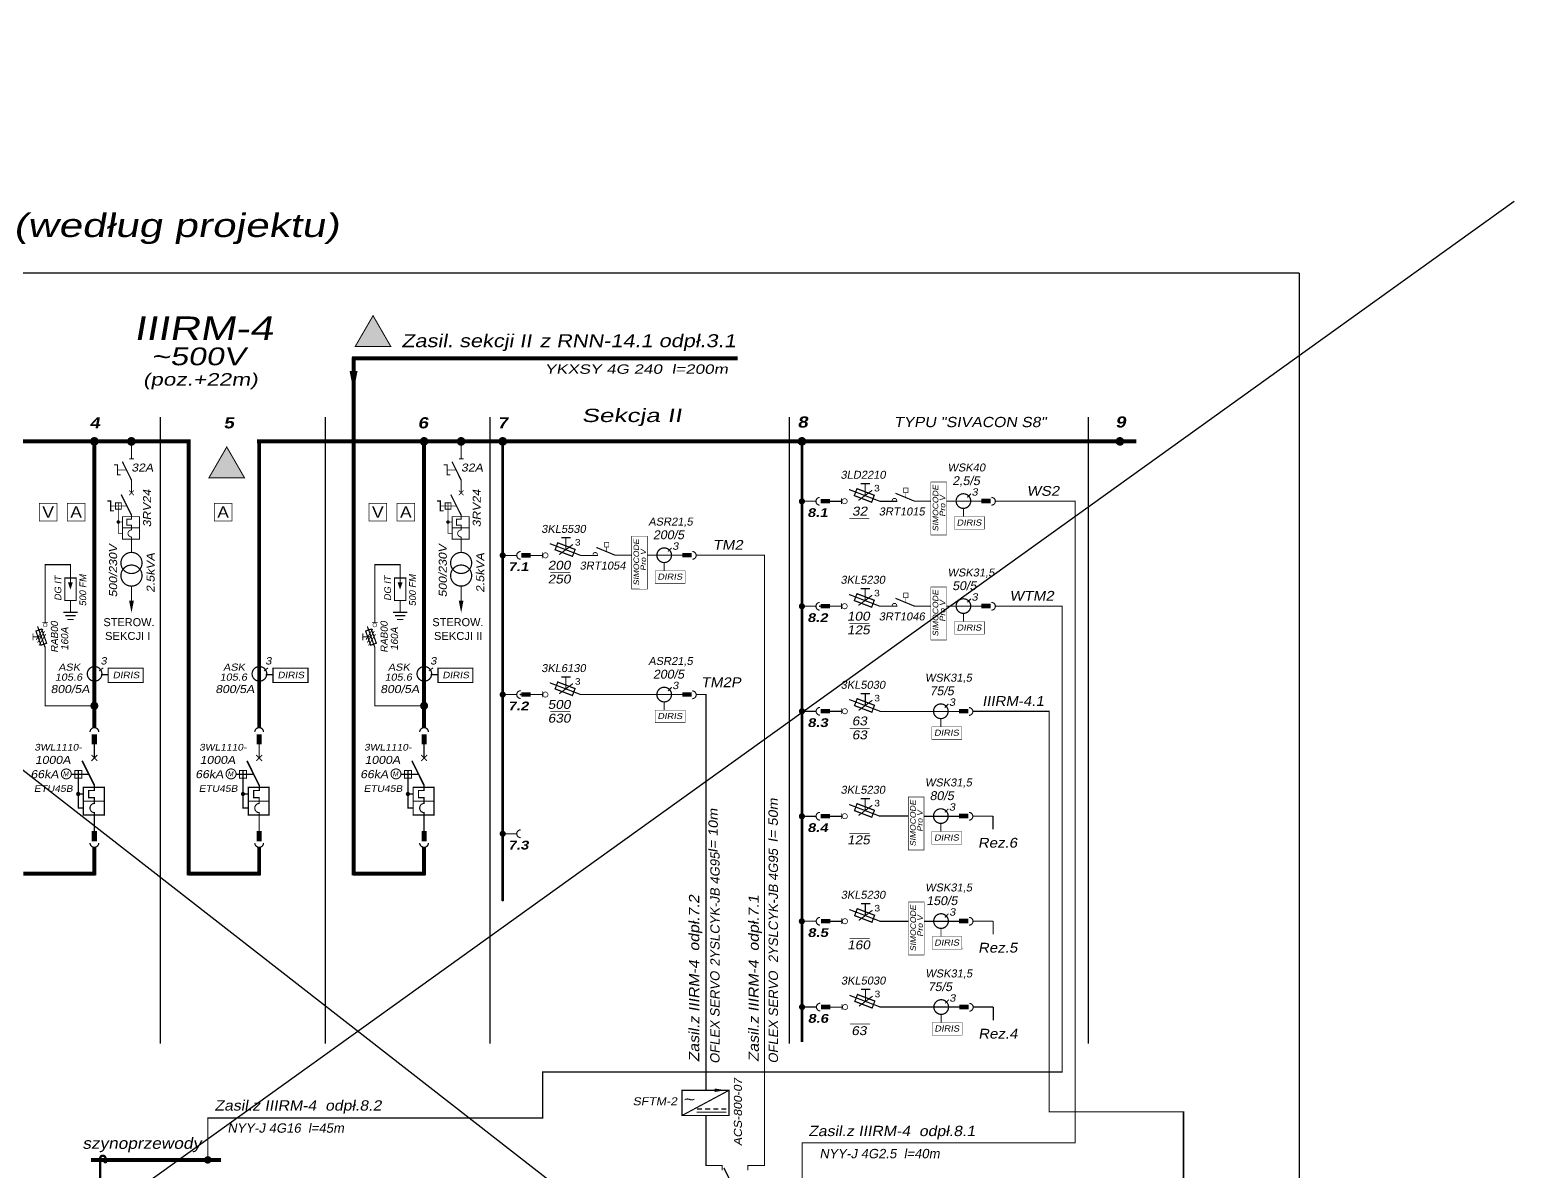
# Model space of a CAD drawing. Header units: millimetres. Extents: x -26 to 496, y 0 to 755.
# Drawn here: x 178.9 to 496.3, y 511.2 to 755.3 of the extents above; entities that cross this region are included whole.
import ezdxf
from ezdxf.enums import TextEntityAlignment as Align

# ---------------------------------------------------------------- set-up
doc = ezdxf.new("R2010")
doc.units = ezdxf.units.MM
doc.linetypes.add('DASHED2', pattern=[9.525, 6.35, -3.175])
doc.linetypes.add('HIDDEN2', pattern=[4.7625, 3.175, -1.5875])
for name, color, linetype in [('Aparaty', 1, 'Continuous'), ('KRESKOWA2', 7, 'DASHED2'), ('Napięcie zwrotne', 2, 'Continuous'), ('NAPĘD', 2, 'HIDDEN2'), ('SYMBOL', 1, 'Continuous')]:
    doc.layers.add(name, color=color, linetype=linetype)
doc.styles.add('bezp', font='arial.ttf', dxfattribs={"width": 1.3, "oblique": 10, "height": 3.2})
doc.styles.add('ROMANS', font='arial.ttf')
doc.styles.add('styl1', font='arial.ttf', dxfattribs={"width": 0.8, "oblique": 10, "height": 2.8})
doc.styles.add('styl2', font='arialbd.ttf', dxfattribs={"width": 0.8, "oblique": 10, "height": 2.8})

msp = doc.modelspace()

# ---------------------------------------------------------------- hatches: boundary and pattern name
at = {"layer": 'SYMBOL'}
for points in [[(188.15, 637.16), (187.62, 635.55), (187.08, 637.16)], [(258.63, 637.16), (258.09, 635.55), (257.55, 637.16)]]:
    msp.add_hatch(color=7, dxfattribs=at).paths.add_polyline_path(points)

# ---------------------------------------------------------------- linework, layer by layer
for p, q in [((-25.79, 755.27), (490.74, 352.97)), ((496.25, 718.53), (-25.79, 343.78)), ((280.03, 569), (280.03, 640.46)), ((194.88, 513.06), (194.88, 513.41)), ((195.24, 513.06), (194.88, 513.06)), ((195.24, 513.81), (195.24, 513.06))]:
    msp.add_line(p, q)
at = {"color": 7}
for p, q in [((450.3, 703.19), (2.07, 703.19)), ((450.3, 703.19), (450.3, 375.39)), ((366.72, 587.11), (360.63, 587.11))]:
    msp.add_line(p, q, dxfattribs=at)
at = {"const_width": 0.217}
for points in [[(252.31, 694.13), (248.49, 687.52), (256.12, 687.52)], [(221.04, 666.06), (217.22, 659.45), (224.85, 659.45)]]:
    msp.add_lwpolyline(points, close=True, dxfattribs=at)
at = {"color": 7}
for points, const_width in [([(248.15, 685.21), (248.15, 574.47)], 0.85), ([(192.74, 667.26), (192.74, 605.92)], 0.85), ([(200.68, 663.49), (200.68, 667.26)], 0.219), ([(212.9, 667.63), (212.9, 574.47)], 0.85), ([(227.97, 667.63), (227.97, 605.92)], 0.85), ([(263.21, 667.26), (263.21, 605.92)], 0.85), ([(271.14, 663.49), (271.14, 667.26)], 0.219), ([(280.03, 667.26), (280.03, 569)], 0.6), ([(343.98, 667.26), (343.98, 538.89)], 0.6), ([(199.59, 661.15), (197.67, 661.15)], 0.175), ([(200.68, 658.97), (198.73, 662.94)], 0.263), ([(270.05, 661.15), (268.13, 661.15)], 0.175), ([(271.14, 658.97), (269.19, 662.94)], 0.263), ([(200.68, 656.27), (200.68, 658.97)], 0.219), ([(271.14, 656.27), (271.14, 658.97)], 0.219), ([(356.06, 654.64), (358.99, 656.79)], 0.241), ([(197.86, 653.54), (197.86, 654.11)], 0.131), ([(200.68, 651.49), (198.48, 655.88)], 0.263), ([(201.19, 655.75), (200.16, 656.78)], 0.131), ([(200.16, 655.75), (201.19, 656.78)], 0.131), ([(268.33, 653.54), (268.33, 654.11)], 0.131), ([(271.14, 651.49), (268.94, 655.88)], 0.263), ([(271.65, 655.75), (270.62, 656.78)], 0.131), ([(270.62, 655.75), (271.65, 656.78)], 0.131), ([(346.98, 654.46), (343.94, 654.46)], 0.241), ([(347.97, 654.47), (349.96, 654.47)], 0.963), ([(352.44, 654.45), (349.17, 654.45)], 0.241), ([(364.36, 654.45), (360.59, 654.45)], 0.241), ([(371.54, 654.5), (367.98, 654.5)], 0.241), ([(384.18, 654.5), (374.9, 654.5)], 0.241), ([(384.34, 654.52), (382.35, 654.52)], 0.963), ([(402.41, 654.5), (385.24, 654.5)], 0.241), ([(402.41, 517.17), (402.41, 654.62)], 0.241), ([(199.72, 653.43), (196.23, 653.43)], 0.175), ([(197.86, 647.52), (197.86, 653.54)], 0.131), ([(200.78, 650.62), (199.64, 650.62)], 0.219), ([(199.7, 650.73), (199.7, 649.27)], 0.219), ([(200.68, 650.52), (200.68, 651.54)], 0.219), ([(270.19, 653.43), (266.69, 653.43)], 0.175), ([(268.33, 647.52), (268.33, 653.54)], 0.131), ([(271.24, 650.62), (270.1, 650.62)], 0.219), ([(270.16, 650.73), (270.16, 649.27)], 0.219), ([(271.14, 650.52), (271.14, 651.54)], 0.219), ([(358.42, 650.81), (354.12, 650.81)], 0.13), ([(198.77, 650.02), (197.86, 650.02)], 0.175), ([(198.78, 647.58), (197.86, 647.58)], 0.131), ([(198.77, 648.77), (202.38, 648.77)], 0.175), ([(199.62, 649.38), (200.78, 649.38)], 0.219), ([(200.68, 648.24), (200.68, 649.49)], 0.219), ([(269.23, 650.02), (268.33, 650.02)], 0.175), ([(269.24, 647.58), (268.33, 647.58)], 0.131), ([(269.23, 648.77), (272.84, 648.77)], 0.175), ([(270.08, 649.38), (271.25, 649.38)], 0.219), ([(271.14, 648.24), (271.14, 649.49)], 0.219), ([(200.68, 643.52), (200.68, 646.92)], 0.219), ([(271.14, 643.52), (271.14, 646.92)], 0.219), ([(292.1, 643.06), (295.03, 645.22)], 0.241), ([(283.03, 642.88), (280.03, 642.88)], 0.241), ([(284.02, 642.9), (286, 642.9)], 0.963), ([(288.49, 642.88), (285.22, 642.88)], 0.241), ([(300.41, 642.88), (296.64, 642.88)], 0.241), ([(307.59, 642.92), (304.02, 642.92)], 0.241), ([(320.22, 642.92), (310.94, 642.92)], 0.241), ([(320.38, 642.94), (318.4, 642.94)], 0.963), ([(336.12, 642.92), (321.29, 642.92)], 0.241), ([(335.99, 512.34), (335.99, 643.01)], 0.241), ([(294.46, 639.24), (290.17, 639.24)], 0.13), ([(200.68, 631.17), (200.68, 636.32)], 0.219), ([(271.14, 631.17), (271.14, 636.32)], 0.219), ([(346.98, 632.01), (343.98, 632.01)], 0.241), ([(347.97, 632.03), (349.96, 632.03)], 0.963), ([(352.44, 632.01), (349.17, 632.01)], 0.241), ([(356.06, 632.19), (358.99, 634.35)], 0.241), ([(364.36, 632.01), (360.59, 632.01)], 0.241), ([(371.54, 632.05), (367.98, 632.05)], 0.241), ([(384.18, 632.05), (374.9, 632.05)], 0.241), ([(384.34, 632.07), (382.35, 632.07)], 0.963), ([(399.62, 632.05), (385.24, 632.05)], 0.241), ([(399.62, 532.33), (399.62, 632.17)], 0.241), ([(358.42, 628.36), (354.12, 628.36)], 0.13), ([(180.31, 624.83), (181.77, 627.17)], 0.179), ([(180.6, 624.23), (182.1, 626.7)], 0.179), ([(180.89, 623.63), (182.36, 626.04)], 0.179), ([(250.79, 624.83), (252.24, 627.17)], 0.179), ([(251.07, 624.23), (252.57, 626.7)], 0.179), ([(251.36, 623.63), (252.83, 626.04)], 0.179), ([(283.03, 613.13), (280.03, 613.13)], 0.241), ([(284.02, 613.15), (286, 613.15)], 0.963), ([(288.49, 613.13), (285.22, 613.13)], 0.241), ([(292.1, 613.31), (295.03, 615.47)], 0.241), ([(304.25, 613.13), (296.64, 613.13)], 0.241), ([(311.11, 613.13), (304.02, 613.13)], 0.241), ([(320.22, 613.13), (310.94, 613.13)], 0.241), ([(320.38, 613.15), (318.4, 613.15)], 0.963), ([(323.61, 613.13), (321.29, 613.13)], 0.241), ([(323.49, 528.54), (323.49, 613.24)], 0.241), ([(294.46, 609.48), (290.17, 609.48)], 0.13), ([(347.02, 609.56), (344.02, 609.56)], 0.241), ([(348.01, 609.58), (350, 609.58)], 0.963), ([(352.48, 609.56), (349.21, 609.56)], 0.241), ([(356.1, 609.74), (359.03, 611.9)], 0.241), ([(378.67, 609.52), (360.63, 609.52)], 0.241), ([(379.52, 609.58), (377.53, 609.58)], 0.963), ([(396.89, 609.56), (380.42, 609.56)], 0.241), ([(396.84, 523.93), (396.84, 609.68)], 0.241), ([(192.74, 604.66), (192.74, 602.47)], 1.08), ([(192.74, 599.48), (192.74, 603.03)], 0.27), ([(227.97, 604.66), (227.97, 602.47)], 1.08), ([(227.97, 599.48), (227.97, 603.03)], 0.27), ([(263.22, 604.66), (263.22, 602.47)], 1.08), ([(263.22, 599.57), (263.22, 604.12)], 0.27), ([(358.46, 605.91), (354.16, 605.91)], 0.13), ([(192.12, 598.95), (193.38, 600.21)], 0.216), ([(193.38, 598.95), (192.12, 600.21)], 0.216), ([(227.35, 598.95), (228.61, 600.21)], 0.216), ([(228.61, 598.95), (227.35, 600.21)], 0.216), ([(262.59, 598.95), (263.86, 600.21)], 0.216), ([(263.86, 598.95), (262.59, 600.21)], 0.216), ([(189.29, 596.22), (189.29, 596.92)], 0.27), ([(192.75, 593.73), (190.13, 598.98)], 0.324), ([(224.51, 596.22), (224.51, 596.92)], 0.27), ([(227.98, 593.73), (225.36, 598.98)], 0.324), ([(259.76, 596.22), (259.76, 596.92)], 0.27), ([(263.22, 593.73), (260.6, 598.98)], 0.324), ([(191.58, 596.08), (187.78, 596.08)], 0.216), ([(189.29, 594.57), (189.29, 596.22)], 0.27), ([(189.29, 588.84), (189.29, 594.98)], 0.27), ([(192.75, 592.49), (192.75, 593.79)], 0.27), ([(226.81, 596.08), (223.01, 596.08)], 0.216), ([(224.51, 594.57), (224.51, 596.22)], 0.27), ([(224.51, 588.84), (224.51, 594.98)], 0.27), ([(227.98, 592.49), (227.98, 593.79)], 0.27), ([(262.05, 596.08), (258.25, 596.08)], 0.216), ([(259.76, 594.57), (259.76, 596.22)], 0.27), ([(259.76, 588.84), (259.76, 594.98)], 0.27), ([(263.22, 592.49), (263.22, 593.79)], 0.27), ([(190.41, 591.88), (189.29, 591.88)], 0.27), ([(190.41, 590.35), (194.85, 590.35)], 0.27), ([(192.88, 592.62), (191.42, 592.62)], 0.27), ([(191.42, 591.09), (192.88, 591.09)], 0.27), ([(191.55, 592.75), (191.55, 590.96)], 0.27), ([(192.74, 591.23), (192.74, 589.84)], 0.27), ([(225.63, 591.88), (224.51, 591.88)], 0.27), ([(225.63, 590.35), (230.08, 590.35)], 0.27), ([(228.11, 592.62), (226.64, 592.62)], 0.27), ([(226.64, 591.09), (228.1, 591.09)], 0.27), ([(226.78, 592.75), (226.78, 590.96)], 0.27), ([(227.97, 591.23), (227.97, 589.84)], 0.27), ([(260.88, 591.88), (259.76, 591.88)], 0.27), ([(260.88, 590.35), (265.32, 590.35)], 0.27), ([(263.35, 592.62), (261.89, 592.62)], 0.27), ([(261.89, 591.09), (263.35, 591.09)], 0.27), ([(262.02, 592.75), (262.02, 590.96)], 0.27), ([(263.22, 591.23), (263.22, 589.84)], 0.27), ([(190.41, 588.88), (189.15, 588.88)], 0.27), ([(192.74, 587.92), (192.74, 587.38)], 0.27), ([(192.74, 581.81), (192.74, 587.89)], 0.27), ([(225.63, 588.88), (224.38, 588.88)], 0.27), ([(227.97, 587.92), (227.97, 587.38)], 0.27), ([(227.97, 583.02), (227.97, 587.61)], 0.27), ([(260.88, 588.88), (259.63, 588.88)], 0.27), ([(263.22, 587.92), (263.22, 587.38)], 0.27), ([(263.22, 583.02), (263.22, 587.61)], 0.27), ([(347, 587.11), (344.01, 587.11)], 0.241), ([(347.99, 587.13), (349.98, 587.13)], 0.963), ([(352.46, 587.11), (349.2, 587.11)], 0.241), ([(356.08, 587.29), (359.01, 589.45)], 0.241), ([(378.51, 587.11), (370.07, 587.11)], 0.241), ([(379.52, 587.17), (377.53, 587.17)], 0.963), ([(384.82, 587.15), (380.42, 587.15)], 0.241), ([(384.82, 584.35), (384.82, 587.15)], 0.241), ([(192.74, 583.96), (192.74, 581.77)], 1.08), ([(227.97, 583.96), (227.97, 581.77)], 1.08), ([(263.22, 583.96), (263.22, 581.77)], 1.08), ([(192.74, 580.48), (192.75, 574.47)], 0.85), ([(227.97, 580.48), (227.97, 574.47)], 0.85), ([(263.22, 580.48), (263.22, 574.47)], 0.85), ([(283.03, 583.38), (280.03, 583.38)], 0.241), ([(358.44, 583.47), (354.15, 583.47)], 0.13), ([(192.97, 574.85), (177.58, 574.85)], 0.85), ([(228.19, 574.85), (212.81, 574.85)], 0.85), ([(263.44, 574.85), (248.05, 574.85)], 0.85), ([(348.03, 564.68), (350.02, 564.68)], 0.963), ([(356.12, 564.85), (359.05, 567)], 0.241), ([(379.56, 564.73), (377.57, 564.73)], 0.963), ([(347.04, 564.67), (344.05, 564.67)], 0.241), ([(352.5, 564.66), (349.23, 564.66)], 0.241), ([(366.76, 564.66), (360.63, 564.66)], 0.241), ([(378.61, 564.66), (370.11, 564.66)], 0.241), ([(384.86, 564.71), (380.46, 564.71)], 0.241), ([(384.86, 561.9), (384.86, 564.71)], 0.241), ([(358.48, 561.02), (354.19, 561.02)], 0.13), ([(347.08, 546.33), (344.09, 546.33)], 0.241), ([(348.07, 546.35), (350.06, 546.35)], 0.963), ([(352.54, 546.32), (349.27, 546.32)], 0.241), ([(356.16, 546.51), (359.09, 548.66)], 0.241), ([(372.11, 546.33), (360.63, 546.33)], 0.241), ([(364.47, 546.32), (360.7, 546.32)], 0.241), ([(379.43, 546.33), (370.15, 546.33)], 0.241), ([(379.6, 546.34), (377.61, 546.34)], 0.963), ([(384.9, 546.33), (380.5, 546.33)], 0.241), ([(384.9, 543.52), (384.9, 546.33)], 0.241), ([(358.52, 542.68), (354.23, 542.68)], 0.13), ([(288.44, 532.45), (399.74, 532.45)], 0.241), ([(288.57, 522.5), (288.57, 532.45)], 0.241), ([(318.35, 523.14), (328.41, 528.54)], 0.248), ([(321.46, 523.85), (327.81, 523.85)], 0.248), ([(321.57, 524.53), (322.64, 524.53)], 0.248), ([(323.26, 524.53), (324.39, 524.53)], 0.248), ([(325.02, 524.53), (326.1, 524.53)], 0.248), ([(326.73, 524.53), (327.81, 524.53)], 0.248), ([(396.74, 523.93), (425.54, 523.93)], 0.241), ([(425.54, 461.4), (425.54, 524)], 0.3), ([(216.98, 513.65), (216.98, 522.74)], 0.241), ([(216.98, 522.62), (288.57, 522.62)], 0.241), ([(323.49, 512.32), (323.49, 523.2)], 0.241), ([(343.92, 517.28), (402.41, 517.28)], 0.241), ([(344.03, 503.51), (344.03, 517.28)], 0.241), ([(219.79, 513.65), (192.02, 513.65)], 0.85), ([(193.99, 503.54), (193.99, 513.65)], 0.5), ([(323.36, 512.46), (326.96, 512.46)], 0.241), ([(326.96, 511.41), (326.96, 512.57)], 0.219), ([(329.68, 507.16), (327.3, 511.93)], 0.294), ([(332.41, 512.46), (336.11, 512.46)], 0.241), ([(332.41, 511.41), (332.41, 512.57)], 0.219)]:
    msp.add_lwpolyline(points, dxfattribs=dict(at, const_width=const_width))
at = {"const_width": 0.85}
msp.add_lwpolyline([(247.84, 684.99), (330.24, 685.01)], dxfattribs=at)
for points, const_width in [([(192.22, 667.26, 1), (193.27, 667.26, 1)], 0.8), ([(200.13, 667.26, 1), (201.19, 667.26, 1)], 0.8), ([(262.69, 667.26, 1), (263.74, 667.26, 1)], 0.8), ([(270.61, 667.26, 1), (271.66, 667.26, 1)], 0.8), ([(279.5, 667.26, 1), (280.56, 667.26, 1)], 0.8), ([(343.46, 667.26, 1), (344.51, 667.26, 1)], 0.8), ([(411.43, 667.26, 1), (412.48, 667.26, 1)], 0.8), ([(343.6, 654.43, 1), (344.36, 654.43, 1)], 0.55), ([(279.65, 642.88, 1), (280.41, 642.88, 1)], 0.55), ([(343.6, 632.01, 1), (344.36, 632.01, 1)], 0.55), ([(279.65, 613.13, 1), (280.41, 613.13, 1)], 0.55), ([(192.29, 610.73, 1), (193.2, 610.73, 1)], 0.8), ([(262.77, 610.73, 1), (263.69, 610.73, 1)], 0.8), ([(343.62, 609.56, 1), (344.38, 609.56, 1)], 0.55), ([(343.6, 587.11, 1), (344.36, 587.11, 1)], 0.55), ([(279.65, 583.38, 1), (280.41, 583.38, 1)], 0.55), ([(343.59, 564.67, 1), (344.35, 564.67, 1)], 0.55), ([(343.63, 546.33, 1), (344.39, 546.33, 1)], 0.55), ([(216.56, 513.65, 1), (217.4, 513.65, 1)], 0.75)]:
    msp.add_lwpolyline(points, format="xyb", close=True, dxfattribs=dict(const_width=const_width))
at = {"color": 7}
for points, const_width in [([(366.66, 657.27), (365.75, 657.27), (365.75, 656.27), (366.66, 656.27)], 0.129), ([(198.5, 654.11), (197.26, 654.11), (197.26, 652.76), (198.5, 652.76)], 0.175), ([(268.96, 654.11), (267.73, 654.11), (267.73, 652.76), (268.96, 652.76)], 0.175), ([(198.77, 651.18), (202.38, 651.18), (202.38, 646.36), (198.77, 646.36)], 0.175), ([(269.23, 651.18), (272.84, 651.18), (272.84, 646.36), (269.23, 646.36)], 0.175), ([(302.71, 645.7), (301.8, 645.7), (301.8, 644.7), (302.71, 644.7)], 0.129), ([(366.66, 634.82), (365.75, 634.82), (365.75, 633.83), (366.66, 633.83)], 0.129), ([(190.07, 596.92), (188.55, 596.92), (188.55, 595.26), (190.07, 595.26)], 0.216), ([(225.29, 596.92), (223.78, 596.92), (223.78, 595.26), (225.29, 595.26)], 0.216), ([(260.54, 596.92), (259.02, 596.92), (259.02, 595.26), (260.54, 595.26)], 0.216), ([(190.41, 593.31), (194.85, 593.31), (194.85, 587.38), (190.41, 587.38)], 0.27), ([(225.63, 593.31), (230.08, 593.31), (230.08, 587.38), (225.63, 587.38)], 0.27), ([(260.88, 593.31), (265.32, 593.31), (265.32, 587.38), (260.88, 587.38)], 0.27), ([(328.41, 528.54), (328.41, 523.14), (318.35, 523.14), (318.35, 528.54)], 0.248)]:
    msp.add_lwpolyline(points, close=True, dxfattribs=dict(at, const_width=const_width))
for points, const_width in [([(347.81, 655.28, 0.414214), (346.98, 654.46, 0.414214), (347.81, 653.63, 1)], 0.241), ([(384.5, 653.63, 0.414214), (385.33, 654.46, 0.414214), (384.5, 655.28, 1)], 0.241), ([(200.68, 646.83, -1.000805), (200.68, 648.33)], 0.185), ([(271.14, 646.83, -1.000805), (271.14, 648.33)], 0.185), ([(283.85, 643.71, 0.414214), (283.03, 642.88, 0.414214), (283.85, 642.06, 1)], 0.241), ([(320.55, 642.06, 0.414214), (321.38, 642.88, 0.414214), (320.55, 643.71, 1)], 0.241), ([(347.81, 632.83, 0.414214), (346.98, 632.01, 0.414214), (347.81, 631.18, 1)], 0.241), ([(384.5, 631.18, 0.414214), (385.33, 632.01, 0.414214), (384.5, 632.83, 1)], 0.241), ([(283.85, 613.96, 0.414214), (283.03, 613.13, 0.414214), (283.85, 612.3, 1)], 0.241), ([(320.55, 612.26, 0.414214), (321.38, 613.09, 0.414214), (320.55, 613.91, 1)], 0.241), ([(347.85, 610.39, 0.414214), (347.02, 609.56, 0.414214), (347.85, 608.73, 1)], 0.241), ([(379.68, 608.69, 0.414214), (380.51, 609.52, 0.414214), (379.68, 610.34, 1)], 0.241), ([(191.82, 605.13, -0.414214), (192.74, 606.06, -0.414214), (193.67, 605.13, -1)], 0.27), ([(227.04, 605.13, -0.414214), (227.97, 606.06, -0.414214), (228.89, 605.13, -1)], 0.27), ([(262.29, 605.13, -0.414214), (263.22, 606.06, -0.414214), (264.14, 605.13, -1)], 0.27), ([(192.87, 589.86, 1.08755), (192.88, 587.89)], 0.243), ([(228.09, 589.86, 1.08755), (228.1, 587.89)], 0.243), ([(263.34, 589.86, 1.08755), (263.35, 587.89)], 0.243), ([(347.83, 587.94, 0.414214), (347, 587.11, 0.414214), (347.83, 586.29, 1)], 0.241), ([(379.68, 586.29, 0.414214), (380.51, 587.11, 0.414214), (379.68, 587.94, 1)], 0.241), ([(283.85, 584.2, 0.414214), (283.03, 583.38, 0.414214), (283.85, 582.55, 1)], 0.241), ([(191.82, 581.4, 0.414214), (192.74, 580.48, 0.414214), (193.67, 581.4, 1)], 0.27), ([(227.04, 581.4, 0.414214), (227.97, 580.48, 0.414214), (228.89, 581.4, 1)], 0.27), ([(262.29, 581.4, 0.414214), (263.22, 580.48, 0.414214), (264.14, 581.4, 1)], 0.27), ([(347.87, 565.49, 0.414214), (347.04, 564.67, 0.414214), (347.87, 563.84, 1)], 0.241), ([(379.72, 563.84, 0.414214), (380.55, 564.67, 0.414214), (379.72, 565.49, 1)], 0.241), ([(347.91, 547.15, 0.414214), (347.08, 546.33, 0.414214), (347.91, 545.5, 1)], 0.241), ([(379.76, 545.46, 0.414214), (380.59, 546.28, 0.414214), (379.76, 547.11, 1)], 0.241)]:
    msp.add_lwpolyline(points, format="xyb", dxfattribs=dict(at, const_width=const_width))
for points, const_width in [([(197.86, 650.17, -1), (197.86, 649.87, -1)], 0.438), ([(268.33, 650.17, -1), (268.33, 649.87, -1)], 0.438), ([(189.29, 592.06, -1), (189.29, 591.7, -1)], 0.539), ([(224.51, 592.06, -1), (224.51, 591.7, -1)], 0.539), ([(259.76, 592.06, -1), (259.76, 591.7, -1)], 0.539)]:
    msp.add_lwpolyline(points, format="xyb", close=True, dxfattribs=dict(at, const_width=const_width))
at = {"const_width": 0.5}
msp.add_lwpolyline([(195.12, 513.97, 0.002243), (195.12, 513.98, 1), (193.99, 513.98, 0.002243), (193.99, 513.97, 0.002243)], format="xyb", dxfattribs=at)
for p in [(347.81, 632.01), (283.85, 613.13)]:
    msp.add_point(p)
at = {"color": 7}
msp.add_solid([(325.32, 528.17), (327.63, 528.55), (325.32, 528.92)], dxfattribs=at)
for points in [[(194.88, 513.41), (195.24, 513.06), (195.24, 513.81)], [(194.88, 513.41), (195.24, 513.06), (194.88, 513.06)]]:
    msp.add_solid(points)
at = {"layer": 'Aparaty', "color": 7, "const_width": 0.254}
for points in [[(195.7, 618.77), (203.16, 618.77), (203.16, 615.71), (195.7, 615.71)], [(230.93, 618.77), (238.39, 618.77), (238.39, 615.71), (230.93, 615.71)], [(266.18, 618.77), (273.64, 618.77), (273.64, 615.71), (266.18, 615.71)]]:
    msp.add_lwpolyline(points, close=True, dxfattribs=at)
at = {"layer": 'KRESKOWA2', "color": 6, "const_width": 0.299}
for points in [[(206.85, 672.47), (206.85, 538.51)], [(242.09, 672.47), (242.09, 538.51)], [(277.32, 672.47), (277.32, 538.51)], [(341.28, 672.47), (341.28, 538.51)], [(405.23, 672.47), (405.23, 538.51)]]:
    msp.add_lwpolyline(points, dxfattribs=at)
at = {"layer": 'Napięcie zwrotne'}
for points in [[(252.29, 694.13), (248.47, 687.52), (256.1, 687.52)], [(221.02, 666.06), (217.2, 659.45), (224.83, 659.45)]]:
    msp.add_solid(points, dxfattribs=at)
at = {"layer": 'NAPĘD', "color": 7}
for points in [[(248.15, 678, 0, 1.72, 0), (248.15, 682.32, 0, 0, 0)], [(200.68, 630.64, 0, 1.03, 0), (200.68, 633.23, 0, 0, 0)], [(271.14, 630.64, 0, 1.03, 0), (271.14, 633.23, 0, 0, 0)]]:
    msp.add_lwpolyline(points, format="xyseb", dxfattribs=at)
at = {"layer": 'NAPĘD', "color": 0, "linetype": 'Continuous', "const_width": 0.85}
for points in [[(32.76, 667.26), (213.33, 667.26)], [(415.47, 667.26), (227.53, 667.26)]]:
    msp.add_lwpolyline(points, dxfattribs=at)
at = {"layer": 'NAPĘD', "color": 7, "linetype": 'Continuous', "ltscale": 0.35, "const_width": 0.241}
for points in [[(357.49, 658.21), (357.49, 655.69)], [(293.53, 646.64), (293.53, 644.11)], [(357.49, 635.77), (357.49, 633.24)], [(293.53, 616.89), (293.53, 614.36)], [(357.53, 613.32), (357.53, 610.79)], [(357.51, 590.87), (357.51, 588.34)], [(357.55, 568.42), (357.55, 565.89)], [(357.59, 550.09), (357.59, 547.56)]]:
    msp.add_lwpolyline(points, dxfattribs=at)
at = {"layer": 'NAPĘD', "color": 0, "linetype": 'ByBlock'}
for points, const_width in [([(352.56, 654.46, 1), (353.66, 654.46, 1)], 0.15), ([(376.94, 654.5, 1), (380.06, 654.5, 1)], 0.27), ([(312.98, 642.92, 1), (316.11, 642.92, 1)], 0.27), ([(198.42, 641.27, 1), (202.93, 641.27, 1)], 0.262), ([(268.89, 641.27, 1), (273.39, 641.27, 1)], 0.262), ([(288.61, 642.89, 1), (289.71, 642.89, 1)], 0.15), ([(198.42, 638.57, 1), (202.93, 638.57, 1)], 0.262), ([(268.89, 638.57, 1), (273.39, 638.57, 1)], 0.262), ([(352.56, 632.01, 1), (353.66, 632.01, 1)], 0.15), ([(376.94, 632.05, 1), (380.06, 632.05, 1)], 0.27), ([(181.81, 628, 1), (182.63, 628, 1)], 0.0961), ([(252.28, 628, 1), (253.11, 628, 1)], 0.0961), ([(191.23, 617.56, 1), (194.35, 617.56, 1)], 0.27), ([(226.46, 617.56, 1), (229.59, 617.56, 1)], 0.27), ([(261.71, 617.56, 1), (264.83, 617.56, 1)], 0.27), ([(288.61, 613.13, 1), (289.71, 613.13, 1)], 0.15), ([(312.98, 613.13, 1), (316.11, 613.13, 1)], 0.27), ([(352.6, 609.56, 1), (353.7, 609.56, 1)], 0.15), ([(372.11, 609.56, 1), (375.24, 609.56, 1)], 0.27), ([(185.68, 596.17, 1), (187.8, 596.17, 1)], 0.216), ([(220.9, 596.17, 1), (223.03, 596.17, 1)], 0.216), ([(256.15, 596.17, 1), (258.27, 596.17, 1)], 0.216), ([(352.59, 587.12, 1), (353.69, 587.12, 1)], 0.15), ([(372.11, 587.15, 1), (375.24, 587.15, 1)], 0.27), ([(352.63, 564.67, 1), (353.73, 564.67, 1)], 0.15), ([(372.15, 564.71, 1), (375.28, 564.71, 1)], 0.27), ([(352.67, 546.33, 1), (353.77, 546.33, 1)], 0.15), ([(372.19, 546.33, 1), (375.32, 546.33, 1)], 0.27)]:
    msp.add_lwpolyline(points, format="xyb", close=True, dxfattribs=dict(at, const_width=const_width))
at = {"layer": 'NAPĘD', "color": 7}
for points, const_width in [([(186.09, 630.72), (189.18, 630.72)], 0.262), ([(186.51, 629.99), (188.76, 629.99)], 0.262), ([(186.98, 629.19), (188.3, 629.19)], 0.262), ([(256.56, 630.72), (259.66, 630.72)], 0.262), ([(256.98, 629.99), (259.24, 629.99)], 0.262), ([(257.45, 629.19), (258.77, 629.19)], 0.262), ([(181.42, 625.46), (179.63, 625.46)], 0.198), ([(251.89, 625.46), (250.11, 625.46)], 0.198)]:
    msp.add_lwpolyline(points, dxfattribs=dict(at, const_width=const_width))
at = {"layer": 'SYMBOL', "color": 7}
for points, const_width in [([(201.18, 663.52), (200.22, 663.52)], 0.241), ([(271.65, 663.52), (270.68, 663.52)], 0.241), ([(197.78, 662.24), (196.95, 662.24)], 0.237), ([(197.56, 660.11), (198.39, 660.11)], 0.237), ([(197.67, 662.36), (197.67, 660)], 0.237), ([(268.24, 662.24), (267.41, 662.24)], 0.237), ([(268.02, 660.11), (268.85, 660.11)], 0.237), ([(268.13, 662.36), (268.13, 660)], 0.237), ([(360.65, 654.45), (354.05, 656.97)], 0.241), ([(358.51, 658.23), (356.53, 658.23)], 0.261), ([(196.34, 654.51), (195.51, 654.51)], 0.237), ([(196.23, 654.64), (196.23, 652.27)], 0.237), ([(266.8, 654.51), (265.97, 654.51)], 0.237), ([(266.69, 654.64), (266.69, 652.27)], 0.237), ([(352.44, 653.86), (352.44, 655.11)], 0.16), ([(368.02, 654.49), (363.99, 656.16)], 0.241), ([(366.21, 656.31), (366.21, 655.34)], 0.109), ([(379.34, 655.29), (380.11, 656.07)], 0.218), ([(196.12, 652.39), (196.95, 652.39)], 0.237), ([(266.58, 652.39), (267.42, 652.39)], 0.237), ([(378.51, 652.94), (378.51, 651.16)], 0.18), ([(296.7, 642.88), (290.09, 645.4)], 0.241), ([(294.56, 646.66), (292.57, 646.66)], 0.261), ([(304.06, 642.92), (300.04, 644.59)], 0.241), ([(302.25, 644.73), (302.25, 643.77)], 0.109), ([(315.38, 643.72), (316.15, 644.5)], 0.218), ([(182.1, 640.9), (187.62, 640.9)], 0.24), ([(187.64, 636.83), (187.64, 641.02)], 0.24), ([(252.57, 640.9), (258.09, 640.9)], 0.24), ([(258.11, 636.83), (258.11, 641.02)], 0.24), ([(288.49, 642.28), (288.49, 643.54)], 0.16), ([(314.55, 641.36), (314.55, 639.59)], 0.18), ([(182.22, 640.8), (182.22, 628.35)], 0.24), ([(252.69, 640.8), (252.69, 628.35)], 0.24), ([(358.51, 635.78), (356.53, 635.78)], 0.261), ([(187.64, 633.23), (187.64, 630.72)], 0.24), ([(258.11, 633.23), (258.11, 630.72)], 0.24), ([(352.44, 631.41), (352.44, 632.67)], 0.16), ([(360.65, 632.01), (354.05, 634.53)], 0.241), ([(368.02, 632.04), (363.99, 633.71)], 0.241), ([(366.21, 633.86), (366.21, 632.9)], 0.109), ([(379.34, 632.85), (380.11, 633.62)], 0.218), ([(181.62, 628.52), (182.82, 628.52)], 0.136), ([(252.09, 628.52), (253.29, 628.52)], 0.136), ([(378.51, 630.49), (378.51, 628.71)], 0.18), ([(179.63, 626.2), (179.63, 624.72)], 0.198), ([(182.22, 623.21), (180.61, 627.71)], 0.257), ([(250.11, 626.2), (250.11, 624.72)], 0.198), ([(252.69, 623.21), (251.09, 627.71)], 0.257), ([(182.22, 610.71), (182.22, 623.3)], 0.24), ([(252.69, 610.71), (252.69, 623.3)], 0.24), ([(193.75, 618.2), (194.63, 618.84)], 0.218), ([(228.98, 618.2), (229.87, 618.84)], 0.218), ([(264.23, 618.2), (265.12, 618.84)], 0.218), ([(194.15, 617.41), (195.71, 617.41)], 0.27), ([(229.38, 617.41), (230.94, 617.41)], 0.27), ([(264.63, 617.41), (266.19, 617.41)], 0.27), ([(296.7, 613.13), (290.09, 615.65)], 0.241), ([(294.56, 616.9), (292.57, 616.9)], 0.261), ([(288.49, 612.53), (288.49, 613.79)], 0.16), ([(315.38, 613.93), (316.15, 614.7)], 0.218), ([(358.55, 613.33), (356.57, 613.33)], 0.261), ([(182.1, 610.73), (192.67, 610.73)], 0.24), ([(252.57, 610.73), (263.14, 610.73)], 0.24), ([(314.55, 611.57), (314.55, 609.79)], 0.18), ([(352.48, 608.96), (352.48, 610.22)], 0.16), ([(360.69, 609.56), (354.09, 612.08)], 0.241), ([(374.51, 610.36), (375.28, 611.13)], 0.218), ([(373.68, 608), (373.68, 606.22)], 0.18), ([(358.53, 590.89), (356.55, 590.89)], 0.261), ([(352.47, 586.51), (352.47, 587.77)], 0.16), ([(360.68, 587.11), (354.07, 589.63)], 0.241), ([(374.51, 587.95), (375.28, 588.73)], 0.218), ([(373.68, 585.59), (373.68, 583.82)], 0.18), ([(358.57, 568.44), (356.59, 568.44)], 0.261), ([(352.51, 564.07), (352.51, 565.32)], 0.16), ([(360.72, 564.66), (354.11, 567.18)], 0.241), ([(374.55, 565.5), (375.32, 566.28)], 0.218), ([(373.72, 563.15), (373.72, 561.37)], 0.18), ([(358.61, 550.1), (356.63, 550.1)], 0.261), ([(352.55, 545.73), (352.55, 546.99)], 0.16), ([(360.76, 546.32), (354.15, 548.84)], 0.241), ([(374.59, 547.12), (375.36, 547.9)], 0.218), ([(373.76, 544.76), (373.76, 542.99)], 0.18)]:
    msp.add_lwpolyline(points, dxfattribs=dict(at, const_width=const_width))
at = {"layer": 'SYMBOL', "color": 7, "linetype": 'DASHED2', "const_width": 0.265}
for points in [[(355.75, 657.15), (355.18, 655.67), (358.89, 654.25), (359.45, 655.74)], [(291.79, 645.58), (291.23, 644.09), (294.93, 642.68), (295.5, 644.16)], [(355.75, 634.7), (355.18, 633.22), (358.89, 631.81), (359.45, 633.29)], [(291.79, 615.82), (291.23, 614.34), (294.93, 612.93), (295.5, 614.41)], [(355.79, 612.25), (355.22, 610.77), (358.93, 609.36), (359.49, 610.84)], [(355.77, 589.81), (355.21, 588.32), (358.91, 586.91), (359.48, 588.39)], [(355.81, 567.36), (355.25, 565.87), (358.95, 564.46), (359.52, 565.95)], [(355.85, 549.02), (355.29, 547.54), (358.99, 546.12), (359.56, 547.61)]]:
    msp.add_lwpolyline(points, close=True, dxfattribs=at)
at = {"layer": 'SYMBOL', "color": 7}
for points, const_width in [([(371.54, 647.26), (371.54, 658.57), (374.9, 658.57), (374.9, 647.24)], 0.114), ([(184.77, 654.02), (180.96, 654.02), (180.96, 650.23), (184.77, 650.23)], 0.129), ([(186.95, 654.02), (190.75, 654.02), (190.75, 650.23), (186.95, 650.23)], 0.129), ([(218.36, 654.02), (222.16, 654.02), (222.16, 650.23), (218.36, 650.23)], 0.129), ([(255.24, 654.02), (251.43, 654.02), (251.44, 650.23), (255.24, 650.23)], 0.129), ([(257.42, 654.02), (261.22, 654.02), (261.22, 650.23), (257.42, 650.23)], 0.129), ([(376.58, 651.18), (382.97, 651.18), (382.97, 648.5), (376.58, 648.5)], 0.0915), ([(307.59, 635.69), (307.59, 646.99), (310.94, 646.99), (310.94, 635.67)], 0.114), ([(186.44, 638.04), (188.84, 638.04), (188.84, 633.23), (186.44, 633.23)], 0.24), ([(256.91, 638.04), (259.31, 638.04), (259.31, 633.23), (256.91, 633.23)], 0.24), ([(312.63, 639.61), (319.01, 639.61), (319.02, 636.92), (312.63, 636.92)], 0.0915), ([(371.54, 624.81), (371.54, 636.12), (374.9, 636.12), (374.9, 624.79)], 0.114), ([(376.58, 628.73), (382.97, 628.73), (382.97, 626.05), (376.58, 626.05)], 0.0915), ([(180.25, 626.71), (181.46, 627.14), (182.54, 624.12), (181.33, 623.69)], 0.257), ([(250.72, 626.71), (251.93, 627.14), (253.01, 624.12), (251.8, 623.69)], 0.257), ([(312.63, 609.81), (319.01, 609.81), (319.02, 607.13), (312.63, 607.13)], 0.0915), ([(371.76, 606.24), (378.14, 606.24), (378.15, 603.56), (371.76, 603.56)], 0.0915), ([(366.72, 579.92), (366.72, 591.22), (370.07, 591.22), (370.07, 579.9)], 0.114), ([(371.76, 583.84), (378.14, 583.84), (378.15, 581.15), (371.76, 581.15)], 0.0915), ([(366.76, 557.47), (366.76, 568.78), (370.11, 568.78), (370.11, 557.45)], 0.114), ([(371.8, 561.39), (378.18, 561.39), (378.19, 558.71), (371.8, 558.71)], 0.0915), ([(371.84, 543.01), (378.22, 543.01), (378.23, 540.32), (371.84, 540.32)], 0.0915)]:
    msp.add_lwpolyline(points, close=True, dxfattribs=dict(at, const_width=const_width))
at = {"layer": 'SYMBOL', "color": 7, "const_width": 0.191}
for points in [[(364.25, 654.59, 1), (363.29, 654.59)], [(300.29, 643.02, 1), (299.33, 643.02)], [(364.25, 632.14, 1), (363.29, 632.14)]]:
    msp.add_lwpolyline(points, format="xyb", dxfattribs=at)

# ---------------------------------------------------------------- texts
at = {"color": 1, "style": 'styl1', "oblique": 10, "width": 1.3}
msp.add_text('(według projektu)', height=5, dxfattribs=at).set_placement((175.4, 710.95))
at = {"color": 7, "oblique": 10}
for s, height, style, width, p in [('IIIRM-4 ', 5, 'styl1', 1.3, (201.16, 688.96)), ('Zasil. sekcji II', 2.7651, 'bezp', 1.2, (258.36, 687.4)), (' z RNN-14.1 odpł.3.1', 2.7651, 'bezp', 1.2, (286.59, 687.4)), ('~500V', 3.8, 'styl1', 1.3, (204.88, 683.53)), (' YKXSY 4G 240  l=200m', 2.005, 'styl1', 1.3, (288.01, 681.71)), ('(poz.+22m)', 2.66, 'styl1', 1.3, (203.1, 679.18)), ('SFTM-2', 1.71, 'styl1', 1.1, (307.81, 525.33)), ('~', 2.32, 'styl1', 1.3, (318.52, 525.46)), ('Zasil.z IIIRM-4  odpł.8.2 ', 2.2, 'styl1', 1.1, (218.42, 524.2)), ('Zasil.z IIIRM-4  odpł.8.1 ', 2.2, 'styl1', 1.1, (345.35, 518.74))]:
    msp.add_text(s, height=height, dxfattribs=dict(at, style=style, width=width)).set_placement(p)
at = {"color": 7, "lineweight": 30, "style": 'ROMANS', "oblique": 10}
for p in [(185.99, 595.65), (221.22, 595.65), (256.47, 595.65)]:
    msp.add_text('M', height=1.04, dxfattribs=at).set_placement(p)
at = {"color": 7, "style": 'styl1', "oblique": 10, "width": 1.1}
for s, height, p in [('Zasil.z IIIRM-4  odpł.7.2 ', 2.2, (322.03, 534.57)), ('Zasil.z IIIRM-4  odpł.7.1 ', 2.2, (334.77, 534.57)), ('ACS-800-07', 1.71, (331.15, 516.65))]:
    msp.add_text(s, height=height, rotation=90, dxfattribs=at).set_placement(p)
at = {"layer": 'SYMBOL', "color": 7, "oblique": 10}
for s, height, style, width, p in [('Sekcja II', 2.85, 'styl1', 1.4, (296.9, 671.39)), ('4', 2.38, 'styl2', 1.2, (191.68, 670.04)), ('5', 2.38, 'styl2', 1.2, (220.35, 670.04)), ('6', 2.38, 'styl2', 1.2, (261.88, 670.04)), ('7', 2.38, 'styl2', 1.2, (278.89, 670.04)), ('8', 2.38, 'styl2', 1.2, (343.02, 670.21)), ('TYPU "SIVACON S8"', 2.1931, 'styl1', 1.1, (363.65, 670.3)), ('9', 2.38, 'styl2', 1.2, (410.99, 670.21)), ('32A', 1.71, 'styl1', 1.1, (200.66, 660.81)), ('32A', 1.71, 'styl1', 1.1, (271.13, 660.81)), ('3', 1.57, 'styl1', 1.1, (380.23, 655.66)), ('8.1', 1.881, 'styl2', 1.2, (345.13, 651.09)), ('32', 1.9, 'styl1', 1.1, (354.7, 651.4)), ('DIRIS ', 1.297, 'styl1', 1.1, (377.05, 649.26)), ('3', 1.57, 'styl1', 1.1, (316.27, 644.09)), ('7.1', 1.881, 'styl2', 1.2, (281.17, 639.52)), ('200', 1.9, 'styl1', 1.1, (289.66, 639.83)), ('250', 1.9, 'styl1', 1.1, (289.66, 636.88)), ('DIRIS ', 1.297, 'styl1', 1.1, (313.1, 637.69)), ('3', 1.57, 'styl1', 1.1, (380.23, 633.22)), ('8.2', 1.881, 'styl2', 1.2, (345.13, 628.64)), ('100', 1.9, 'styl1', 1.1, (353.62, 628.95)), ('125', 1.9, 'styl1', 1.1, (353.62, 626.01)), ('DIRIS ', 1.297, 'styl1', 1.1, (377.05, 626.81)), ('ASK ', 1.52, 'styl1', 1.1, (185.04, 618.24)), ('3', 1.57, 'styl1', 1.1, (194.04, 619.56)), ('ASK ', 1.52, 'styl1', 1.1, (220.27, 618.24)), ('3', 1.57, 'styl1', 1.1, (229.28, 619.56)), ('ASK ', 1.52, 'styl1', 1.1, (255.51, 618.24)), ('3', 1.57, 'styl1', 1.1, (264.53, 619.56)), ('105.6', 1.52, 'styl1', 1.1, (184.32, 616.11)), ('DIRIS', 1.387, 'styl1', 1.1, (196.67, 616.62)), ('105.6', 1.52, 'styl1', 1.1, (219.54, 616.11)), ('DIRIS', 1.387, 'styl1', 1.1, (231.9, 616.62)), ('105.6', 1.52, 'styl1', 1.1, (254.79, 616.11)), ('DIRIS', 1.387, 'styl1', 1.1, (267.15, 616.62)), ('3', 1.57, 'styl1', 1.1, (316.27, 614.3)), ('800/5A', 1.71, 'styl1', 1.1, (183.39, 613.45)), ('800/5A', 1.71, 'styl1', 1.1, (218.61, 613.45)), ('800/5A', 1.71, 'styl1', 1.1, (253.86, 613.45)), ('7.2', 1.881, 'styl2', 1.2, (281.17, 609.76)), ('500', 1.9, 'styl1', 1.1, (289.66, 610.07)), ('3', 1.57, 'styl1', 1.1, (375.41, 610.73)), ('630', 1.9, 'styl1', 1.1, (289.66, 607.13)), ('DIRIS ', 1.297, 'styl1', 1.1, (313.1, 607.89)), ('8.3', 1.881, 'styl2', 1.2, (345.17, 606.19)), ('63', 1.9, 'styl1', 1.1, (354.66, 606.54)), ('63', 1.9, 'styl1', 1.1, (354.66, 603.56)), ('DIRIS ', 1.297, 'styl1', 1.1, (372.23, 604.32)), ('3WL1110-', 1.43, 'styl1', 1.1, (179.93, 601.16)), ('1000A', 1.71, 'styl1', 1.1, (180.06, 598.31)), ('3WL1110-', 1.43, 'styl1', 1.1, (215.15, 601.16)), ('1000A', 1.71, 'styl1', 1.1, (215.28, 598.31)), ('3WL1110-', 1.43, 'styl1', 1.1, (250.4, 601.16)), ('1000A', 1.71, 'styl1', 1.1, (250.53, 598.31)), ('66kA', 1.71, 'styl1', 1.1, (179.1, 595.26)), ('66kA', 1.71, 'styl1', 1.1, (214.32, 595.26)), ('66kA', 1.71, 'styl1', 1.1, (249.57, 595.26)), ('ETU45B', 1.43, 'styl1', 1.1, (179.82, 592.33)), ('ETU45B', 1.43, 'styl1', 1.1, (215.05, 592.33)), ('ETU45B', 1.43, 'styl1', 1.1, (250.3, 592.33)), ('3', 1.57, 'styl1', 1.1, (375.41, 588.32)), ('8.4', 1.881, 'styl2', 1.2, (345.15, 583.75)), ('7.3', 1.881, 'styl2', 1.2, (281.17, 580.01)), ('125', 1.9, 'styl1', 1.1, (353.64, 581.11)), ('DIRIS ', 1.297, 'styl1', 1.1, (372.23, 581.92)), ('3', 1.57, 'styl1', 1.1, (375.45, 565.87)), ('8.5', 1.881, 'styl2', 1.2, (345.19, 561.3)), ('160', 1.9, 'styl1', 1.1, (353.68, 558.66)), ('DIRIS ', 1.297, 'styl1', 1.1, (372.27, 559.47)), ('3', 1.57, 'styl1', 1.1, (375.49, 547.49)), ('8.6', 1.881, 'styl2', 1.2, (345.23, 542.96)), ('63', 1.9, 'styl1', 1.1, (354.55, 540.33)), ('DIRIS ', 1.297, 'styl1', 1.1, (372.31, 541.09)), ('szynoprzewody', 2.4, 'styl1', 1.1, (190.18, 516.02))]:
    msp.add_text(s, height=height, dxfattribs=dict(at, style=style, width=width)).set_placement(p)
at = {"layer": 'SYMBOL', "color": 7, "style": 'styl1', "oblique": 10}
for s, height, p in [('3LD2210', 1.7, (352.23, 659.27)), ('WSK40', 1.7, (375.1, 660.83)), ('2,5/5', 1.9, (376.12, 657.91)), ('ASR21,5', 1.7, (311.15, 649.26)), ('3RT1015', 1.71, (360.42, 651.42)), ('3KL5530', 1.7, (288.27, 647.7)), ('200/5', 1.9, (312.16, 646.34)), ('3RT1054', 1.71, (296.47, 639.85)), ('3KL5230', 1.7, (352.23, 636.82)), ('WSK31,5', 1.7, (375.1, 638.38)), ('50/5', 1.9, (376.12, 635.46)), ('3RT1046', 1.71, (360.42, 628.98)), ('3KL6130', 1.7, (288.27, 617.94)), ('ASR21,5', 1.7, (311.15, 619.46)), ('200/5', 1.9, (312.16, 616.54)), ('3KL5030', 1.7, (352.27, 614.37)), ('WSK31,5', 1.7, (370.28, 615.89)), ('75/5', 1.9, (371.29, 612.97)), ('3KL5230', 1.7, (352.25, 591.93)), ('WSK31,5', 1.7, (370.28, 593.49)), ('80/5', 1.9, (371.29, 590.57)), ('WSK31,5', 1.7, (370.32, 571.04)), ('3KL5230', 1.7, (352.29, 569.48)), ('150/5', 1.9, (370.59, 568.12)), ('3KL5030', 1.7, (352.33, 551.14)), ('WSK31,5', 1.7, (370.36, 552.66)), ('75/5', 1.9, (370.91, 549.74))]:
    msp.add_text(s, height=height, dxfattribs=at).set_placement(p)
at = {"layer": 'SYMBOL', "color": 7, "style": 'styl1', "oblique": 10, "width": 1.1}
for s, height, p in [('3RV24', 1.71, (204.87, 648.92)), ('3RV24', 1.71, (275.33, 648.92)), ('SIMOCODE', 1.191, (373.13, 647.98)), ('Pro V', 1.191, (374.63, 651.15)), ('500/230V', 1.71, (197.61, 633.94)), ('500/230V', 1.71, (268.07, 633.94)), ('SIMOCODE', 1.191, (309.18, 636.41)), ('Pro V', 1.191, (310.68, 639.58)), ('2.5kVA', 1.71, (205.62, 634.92)), ('2.5kVA', 1.71, (276.08, 634.92)), ('SIMOCODE', 1.191, (373.13, 625.54)), ('Pro V', 1.191, (374.63, 628.71)), ('SIMOCODE', 1.191, (368.31, 580.64)), ('Pro V', 1.191, (369.81, 583.81)), ('SIMOCODE', 1.191, (368.35, 558.19)), ('Pro V', 1.191, (369.85, 561.36))]:
    msp.add_text(s, height=height, rotation=90, dxfattribs=at).set_placement(p)
at = {"layer": 'SYMBOL', "color": 7, "style": 'styl1'}
for s, height, width, p in [('3', 1.4, 1.1, (359.42, 656.56)), ('V', 2.42, 1.1, (181.62, 650.93)), ('A', 2.42, 1.1, (187.6, 650.93)), ('A', 2.42, 1.1, (219.02, 650.93)), ('V', 2.42, 1.1, (252.09, 650.93)), ('A', 2.42, 1.1, (258.08, 650.93)), ('3', 1.4, 1.1, (295.47, 644.99)), ('3', 1.4, 1.1, (359.42, 634.12)), ('STEROW.', 1.71, 0.98, (194.68, 627.76)), ('STEROW.', 1.71, 0.98, (264.99, 627.76)), ('3', 1.4, 1.1, (295.47, 615.24)), ('3', 1.4, 1.1, (359.46, 611.67)), ('3', 1.4, 1.1, (359.45, 589.22)), ('3', 1.4, 1.1, (359.49, 566.77)), ('3', 1.4, 1.1, (359.53, 548.43))]:
    msp.add_text(s, height=height, dxfattribs=dict(at, width=width)).set_placement(p)
at = {"layer": 'SYMBOL', "color": 7, "style": 'styl1', "oblique": 10, "width": 1.1}
for s, p in [('WS2', (395.52, 656.67)), ('TM2', (328.14, 645.14)), ('WTM2', (393.1, 634.26)), ('TM2P', (326.68, 615.77)), ('IIIRM-4.1', (389.12, 611.76)), ('Rez.6', (385.81, 581.45)), ('Rez.5', (385.85, 559)), ('Rez.4', (385.89, 540.62))]:
    msp.add_text(s, height=2.09, dxfattribs=at).set_placement(p, align=Align.MIDDLE)
at = {"layer": 'SYMBOL', "color": 7, "style": 'styl1', "oblique": 10}
for s, height, p in [('DG IT ', 1.43, (185.67, 633.17)), ('500 FM', 1.43, (190.99, 632.03)), ('DG IT ', 1.43, (256.14, 633.17)), ('500 FM', 1.43, (261.46, 632.03)), ('RAB00', 1.52, (184.96, 622.08)), ('RAB00', 1.52, (255.43, 622.08)), ('160A', 1.52, (187.16, 622.56)), ('160A', 1.52, (257.63, 622.56))]:
    msp.add_text(s, height=height, rotation=90, dxfattribs=at).set_placement(p)
at = {"layer": 'SYMBOL', "color": 7, "style": 'styl1'}
for s, p in [('SEKCJI I', (195.03, 624.81)), ('SEKCJI II', (265.33, 624.81))]:
    msp.add_text(s, height=1.71, dxfattribs=at).set_placement(p)
at = {"layer": 'SYMBOL', "color": 7, "style": 'styl1', "oblique": 10, "width": 1.1}
for s, p in [('I= 50m', (337.83, 586.2)), ('I= 10m', (325, 584))]:
    msp.add_text(s, height=2, rotation=90, dxfattribs=at).set_placement(p, align=Align.MIDDLE)
at = {"layer": 'SYMBOL', "color": 7, "style": 'styl1', "oblique": 10}
for s, p in [('2YSLCYK-JB 4G95', (325.4, 567.2)), ('2YSLCYK-JB 4G95', (337.86, 567.96)), ('OFLEX SERVO', (325.38, 544.08)), ('OFLEX SERVO', (337.87, 544.13))]:
    msp.add_text(s, height=2, rotation=90, dxfattribs=at).set_placement(p, align=Align.MIDDLE)
for s, p in [('NYY-J 4G16  l=45m', (233.64, 520.5)), ('NYY-J 4G2.5  l=40m', (360.58, 515.04))]:
    msp.add_text(s, height=2, dxfattribs=at).set_placement(p, align=Align.MIDDLE)

doc.saveas('drawing.dxf')
